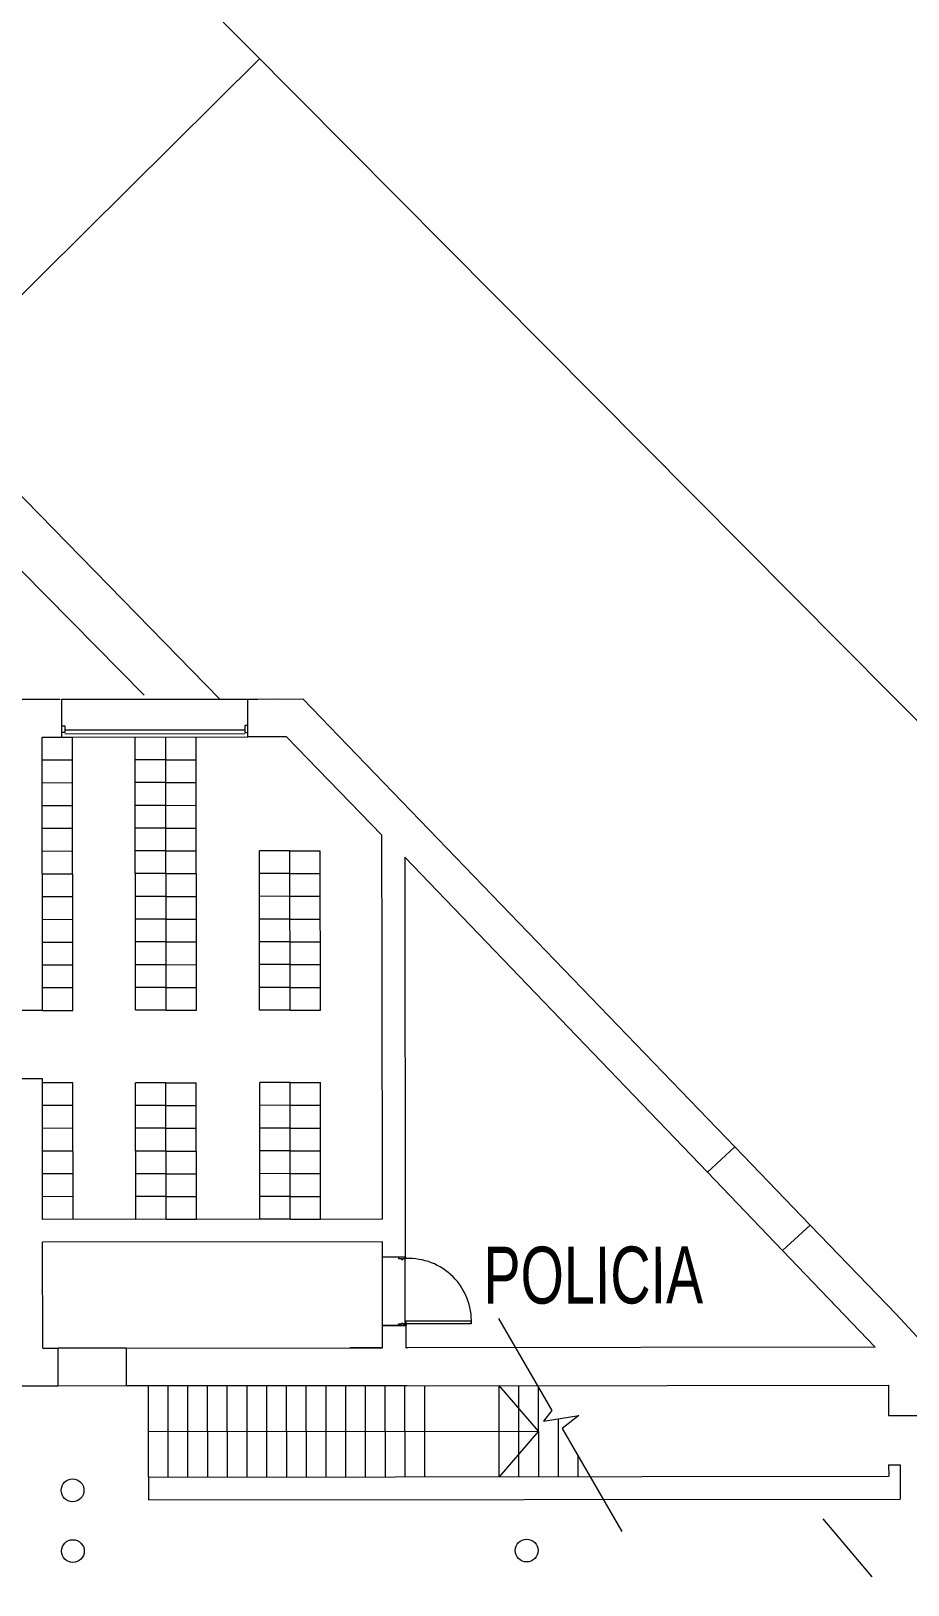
# Model space of a CAD drawing. Header units: millimetres. Extents: x 2669 to 3716, y 1967 to 2664.
# Drawn here: x 3409.77 to 3421.31, y 2233.24 to 2253.71 of the extents above; entities that cross this region are included whole.
import ezdxf

# ---------------------------------------------------------------- set-up
doc = ezdxf.new("R2010")
doc.units = ezdxf.units.MM
doc.linetypes.add('DASHED2', pattern=[0.375, 0.25, -0.125])
for name, color, linetype, lineweight in [('01 Textos', 7, 'Continuous', 15), ('02 L d C', 7, 'Continuous', 5), ('03 Cerramientos', 7, 'Continuous', 15), ('03 Escaleras', 7, 'Continuous', 5), ('03 Manzanas', 253, 'Continuous', 15), ('03 Muros', 7, 'Continuous', 13), ('03 Proyecciones', 7, 'Continuous', 20)]:
    doc.layers.add(name, color=color, linetype=linetype, lineweight=lineweight)
doc.styles.add('ROMANS', font='arial.ttf', dxfattribs={"width": 0.7})

msp = doc.modelspace()

# ---------------------------------------------------------------- linework, layer by layer
at = {"layer": '02 L d C'}
for p, q in [((3409.911, 2244.411), (3410.311, 2244.412)), ((3410.315, 2240.812), (3410.311, 2244.412)), ((3411.141, 2240.813), (3411.137, 2244.413)), ((3411.546, 2240.813), (3411.542, 2244.413)), ((3411.946, 2240.814), (3411.942, 2244.414)), ((3409.912, 2244.111), (3410.312, 2244.112)), ((3411.542, 2244.113), (3411.142, 2244.113)), ((3411.542, 2244.113), (3411.942, 2244.114)), ((3409.912, 2243.811), (3410.312, 2243.812)), ((3411.542, 2243.813), (3411.142, 2243.813)), ((3411.542, 2243.813), (3411.942, 2243.814)), ((3409.912, 2243.511), (3410.312, 2243.512)), ((3411.543, 2243.513), (3411.143, 2243.513)), ((3411.543, 2243.513), (3411.943, 2243.514)), ((3409.913, 2243.211), (3410.313, 2243.212)), ((3411.543, 2243.213), (3411.143, 2243.213)), ((3411.543, 2243.213), (3411.943, 2243.214)), ((3409.913, 2242.911), (3410.313, 2242.912)), ((3411.543, 2242.913), (3411.143, 2242.913)), ((3411.543, 2242.913), (3411.943, 2242.914)), ((3413.173, 2242.915), (3412.773, 2242.914)), ((3412.776, 2240.814), (3412.773, 2242.914)), ((3413.176, 2240.815), (3413.173, 2242.915)), ((3413.173, 2242.915), (3413.573, 2242.915)), ((3413.576, 2240.815), (3413.573, 2242.915)), ((3409.913, 2242.611), (3410.313, 2242.612)), ((3411.544, 2242.613), (3411.144, 2242.613)), ((3411.544, 2242.613), (3411.944, 2242.614)), ((3413.174, 2242.615), (3412.774, 2242.614)), ((3413.174, 2242.615), (3413.574, 2242.615)), ((3413.174, 2242.315), (3412.774, 2242.314)), ((3413.174, 2242.315), (3413.574, 2242.315)), ((3409.913, 2242.311), (3410.313, 2242.312)), ((3411.544, 2242.313), (3411.144, 2242.313)), ((3411.544, 2242.313), (3411.944, 2242.314)), ((3409.914, 2242.011), (3410.314, 2242.012)), ((3411.544, 2242.013), (3411.144, 2242.013)), ((3411.544, 2242.013), (3411.944, 2242.014)), ((3413.174, 2242.015), (3412.774, 2242.014)), ((3413.174, 2242.015), (3413.574, 2242.015)), ((3409.914, 2241.711), (3410.314, 2241.712)), ((3411.545, 2241.713), (3411.145, 2241.713)), ((3411.545, 2241.713), (3411.945, 2241.714)), ((3413.175, 2241.715), (3412.775, 2241.714)), ((3413.175, 2241.715), (3413.575, 2241.715)), ((3409.914, 2241.411), (3410.314, 2241.412)), ((3411.545, 2241.413), (3411.145, 2241.413)), ((3411.545, 2241.413), (3411.945, 2241.414)), ((3413.175, 2241.415), (3412.775, 2241.414)), ((3413.175, 2241.415), (3413.575, 2241.415)), ((3409.915, 2241.111), (3410.315, 2241.112)), ((3411.545, 2241.113), (3411.145, 2241.113)), ((3411.545, 2241.113), (3411.945, 2241.114)), ((3413.175, 2241.115), (3412.775, 2241.114)), ((3413.175, 2241.115), (3413.575, 2241.115)), ((3409.915, 2240.811), (3410.315, 2240.812)), ((3411.546, 2240.813), (3411.146, 2240.813)), ((3411.546, 2240.813), (3411.946, 2240.814)), ((3413.176, 2240.815), (3412.776, 2240.814)), ((3413.176, 2240.815), (3413.576, 2240.815)), ((3411.542, 2239.859), (3411.142, 2239.858)), ((3411.144, 2238.058), (3411.142, 2239.858)), ((3411.544, 2238.059), (3411.542, 2239.859)), ((3411.542, 2239.859), (3411.942, 2239.859)), ((3411.944, 2238.059), (3411.942, 2239.859)), ((3413.177, 2239.861), (3412.777, 2239.86)), ((3412.779, 2238.06), (3412.777, 2239.86)), ((3413.179, 2238.061), (3413.177, 2239.861)), ((3413.177, 2239.861), (3413.577, 2239.861)), ((3413.579, 2238.061), (3413.577, 2239.861)), ((3410.316, 2239.858), (3409.916, 2239.857)), ((3409.918, 2238.057), (3409.916, 2239.857)), ((3410.318, 2238.058), (3410.316, 2239.858)), ((3410.316, 2239.558), (3409.916, 2239.557)), ((3411.542, 2239.559), (3411.142, 2239.558)), ((3411.542, 2239.559), (3411.942, 2239.559)), ((3413.177, 2239.561), (3412.777, 2239.56)), ((3413.177, 2239.561), (3413.577, 2239.561)), ((3410.317, 2239.258), (3409.917, 2239.257)), ((3411.543, 2239.259), (3411.143, 2239.258)), ((3411.543, 2239.259), (3411.943, 2239.259)), ((3413.177, 2239.261), (3412.777, 2239.26)), ((3413.177, 2239.261), (3413.577, 2239.261)), ((3410.317, 2238.958), (3409.917, 2238.957)), ((3411.543, 2238.959), (3411.143, 2238.958)), ((3411.543, 2238.959), (3411.943, 2238.959)), ((3413.178, 2238.961), (3412.778, 2238.96)), ((3413.178, 2238.961), (3413.578, 2238.961)), ((3410.317, 2238.658), (3409.917, 2238.657)), ((3411.543, 2238.659), (3411.143, 2238.658)), ((3411.543, 2238.659), (3411.943, 2238.659)), ((3413.178, 2238.661), (3412.778, 2238.66)), ((3413.178, 2238.661), (3413.578, 2238.661)), ((3410.318, 2238.358), (3409.918, 2238.357)), ((3411.544, 2238.359), (3411.144, 2238.358)), ((3411.544, 2238.359), (3411.944, 2238.359)), ((3413.178, 2238.361), (3412.778, 2238.36)), ((3413.178, 2238.361), (3413.578, 2238.361)), ((3411.544, 2238.059), (3411.144, 2238.058)), ((3411.544, 2238.059), (3411.944, 2238.059)), ((3413.179, 2238.061), (3412.779, 2238.06)), ((3413.179, 2238.061), (3413.579, 2238.061)), ((3415.92, 2236.75), (3416.625, 2235.538)), ((3416.451, 2235.268), (3415.93, 2235.868)), ((3416.625, 2235.538), (3416.513, 2235.398)), ((3416.513, 2235.398), (3416.98, 2235.472)), ((3416.98, 2235.472), (3416.761, 2235.303)), ((3411.311, 2235.263), (3416.451, 2235.268)), ((3416.451, 2235.268), (3415.932, 2234.668)), ((3416.761, 2235.303), (3417.548, 2233.947))]:
    msp.add_line(p, q, dxfattribs=at)
at = {"layer": '03 Cerramientos', "linetype": 'ByBlock'}
msp.add_line((3407.828, 2248.439), (3411.257, 2244.963), dxfattribs=at)
at = {"layer": '03 Cerramientos'}
for p, q in [((3410.171, 2244.912), (3412.75, 2244.914)), ((3412.75, 2244.914), (3412.956, 2244.915)), ((3409.911, 2244.411), (3412.621, 2244.414)), ((3410.171, 2244.561), (3410.211, 2244.561)), ((3410.211, 2244.471), (3410.171, 2244.471)), ((3410.171, 2244.471), (3410.171, 2244.471)), ((3410.211, 2244.561), (3410.211, 2244.516)), ((3410.211, 2244.516), (3410.211, 2244.516)), ((3410.211, 2244.516), (3410.211, 2244.516)), ((3410.211, 2244.516), (3410.211, 2244.516)), ((3410.211, 2244.516), (3410.211, 2244.471)), ((3412.581, 2244.504), (3410.211, 2244.502)), ((3410.211, 2244.457), (3412.581, 2244.459)), ((3410.211, 2244.412), (3412.581, 2244.414)), ((3412.621, 2244.564), (3412.581, 2244.564)), ((3412.581, 2244.564), (3412.581, 2244.519)), ((3412.581, 2244.519), (3412.581, 2244.519)), ((3412.581, 2244.519), (3412.581, 2244.519)), ((3412.581, 2244.519), (3412.581, 2244.519)), ((3412.581, 2244.519), (3412.581, 2244.474)), ((3412.581, 2244.474), (3412.621, 2244.474)), ((3412.621, 2244.474), (3412.621, 2244.474)), ((3420.028, 2237.983), (3419.035, 2239.013)), ((3419.664, 2237.646), (3418.674, 2238.679)), ((3414.393, 2236.661), (3414.393, 2237.561)), ((3414.603, 2237.561), (3414.603, 2237.541)), ((3414.603, 2237.541), (3414.643, 2237.541)), ((3414.643, 2237.541), (3414.643, 2237.531)), ((3414.643, 2237.531), (3414.663, 2237.531)), ((3414.663, 2237.531), (3414.663, 2237.541)), ((3414.663, 2237.541), (3414.703, 2237.541)), ((3414.694, 2236.661), (3414.693, 2237.561)), ((3414.703, 2237.561), (3414.693, 2237.561)), ((3414.703, 2237.541), (3414.703, 2237.561)), ((3414.393, 2236.661), (3414.693, 2236.661)), ((3414.604, 2236.661), (3414.604, 2236.681)), ((3414.604, 2236.681), (3414.644, 2236.681)), ((3414.644, 2236.681), (3414.644, 2236.691)), ((3414.644, 2236.691), (3414.664, 2236.691)), ((3414.664, 2236.691), (3414.664, 2236.681)), ((3414.664, 2236.681), (3414.704, 2236.681)), ((3414.704, 2236.661), (3414.694, 2236.661)), ((3414.704, 2236.721), (3415.564, 2236.722)), ((3414.704, 2236.681), (3414.704, 2236.721)), ((3415.564, 2236.682), (3414.704, 2236.681)), ((3414.704, 2236.681), (3414.704, 2236.661)), ((3415.564, 2236.722), (3415.564, 2236.682)), ((3411.02, 2236.363), (3410.12, 2236.362)), ((3411.02, 2235.863), (3410.12, 2235.862))]:
    msp.add_line(p, q, dxfattribs=at)
msp.add_arc((3414.742, 2236.719), 0.823, 357.398, 92.724, dxfattribs=at)
at = {"layer": '03 Escaleras'}
for p, q in [((3411.312, 2234.663), (3411.31, 2235.863)), ((3411.572, 2234.663), (3411.57, 2235.863)), ((3411.832, 2234.663), (3411.83, 2235.863)), ((3412.092, 2234.664), (3412.09, 2235.864)), ((3412.352, 2234.664), (3412.35, 2235.864)), ((3412.612, 2234.664), (3412.61, 2235.864)), ((3412.872, 2234.665), (3412.87, 2235.865)), ((3413.132, 2234.665), (3413.13, 2235.865)), ((3413.392, 2234.665), (3413.39, 2235.865)), ((3413.652, 2234.665), (3413.65, 2235.865)), ((3413.912, 2234.666), (3413.91, 2235.866)), ((3414.172, 2234.666), (3414.17, 2235.866)), ((3414.432, 2234.666), (3414.43, 2235.866)), ((3414.692, 2234.666), (3414.69, 2235.866)), ((3414.952, 2234.667), (3414.95, 2235.867)), ((3415.932, 2234.668), (3415.93, 2235.868)), ((3416.192, 2234.668), (3416.19, 2235.868)), ((3416.452, 2234.668), (3416.45, 2235.868)), ((3416.712, 2234.669), (3416.711, 2235.429)), ((3416.971, 2235.464), (3416.971, 2235.47)), ((3416.972, 2234.669), (3416.971, 2234.941))]:
    msp.add_line(p, q, dxfattribs=at)
at = {"layer": '03 Manzanas'}
for p, q in [((3339.944, 2326.719), (3444.304, 2221.595)), ((3407.828, 2248.439), (3412.778, 2253.352))]:
    msp.add_line(p, q, dxfattribs=at)
at = {"layer": '03 Manzanas', "color": 7}
msp.add_line((3408.323, 2248.931), (3412.25, 2244.914), dxfattribs=at)
at = {"layer": '03 Muros'}
for p, q in [((3406.111, 2244.907), (3410.15, 2244.912)), ((3410.171, 2244.412), (3410.171, 2244.912)), ((3412.621, 2244.914), (3413.343, 2244.915)), ((3412.621, 2244.414), (3412.621, 2244.914)), ((3413.343, 2244.915), (3419.035, 2239.013)), ((3409.915, 2240.811), (3409.911, 2244.411)), ((3410.052, 2244.412), (3410.171, 2244.412)), ((3413.131, 2244.415), (3412.621, 2244.414)), ((3413.131, 2244.415), (3414.387, 2243.118)), ((3414.389, 2241.46), (3414.387, 2243.118)), ((3414.687, 2242.83), (3418.674, 2238.679)), ((3414.687, 2242.83), (3414.693, 2237.561)), ((3414.393, 2238.062), (3414.389, 2241.46)), ((3409.915, 2240.811), (3409.615, 2240.811)), ((3409.916, 2239.911), (3409.616, 2239.911)), ((3409.918, 2238.057), (3409.916, 2239.911)), ((3418.674, 2238.679), (3419.035, 2239.013)), ((3414.393, 2238.062), (3409.918, 2238.057)), ((3419.664, 2237.646), (3420.028, 2237.983)), ((3420.028, 2237.983), (3421.16, 2236.809)), ((3414.392, 2237.762), (3409.918, 2237.757)), ((3409.92, 2236.361), (3409.918, 2237.757)), ((3414.393, 2237.561), (3414.392, 2237.762)), ((3419.664, 2237.646), (3420.885, 2236.373)), ((3414.693, 2237.561), (3414.393, 2237.561)), ((3421.16, 2236.809), (3422.394, 2235.475)), ((3414.394, 2236.366), (3414.393, 2236.661)), ((3414.694, 2236.661), (3414.393, 2236.661)), ((3414.704, 2236.366), (3414.704, 2236.661)), ((3409.92, 2236.361), (3410.12, 2236.362)), ((3410.12, 2236.362), (3410.12, 2235.862)), ((3411.02, 2236.363), (3414.394, 2236.366)), ((3411.02, 2236.363), (3411.02, 2235.863)), ((3414.376, 2236.366), (3413.966, 2236.366)), ((3420.885, 2236.373), (3414.704, 2236.366)), ((3414.704, 2236.366), (3414.72, 2236.367)), ((3410.12, 2235.862), (3406.18, 2235.857)), ((3414.721, 2235.867), (3411.02, 2235.863)), ((3413.966, 2235.866), (3418.143, 2235.87)), ((3418.143, 2235.87), (3421.056, 2235.873)), ((3421.06, 2235.873), (3421.061, 2235.473)), ((3421.061, 2235.473), (3422.394, 2235.475)), ((3421.061, 2234.823), (3421.211, 2234.823)), ((3421.061, 2234.823), (3421.062, 2234.673)), ((3421.211, 2234.823), (3421.212, 2234.373)), ((3411.312, 2234.663), (3421.062, 2234.673)), ((3411.312, 2234.663), (3411.312, 2234.363)), ((3411.312, 2234.363), (3421.212, 2234.373))]:
    msp.add_line(p, q, dxfattribs=at)
for centre in [(3410.312, 2234.488), (3410.316, 2233.688), (3416.293, 2233.695)]:
    msp.add_circle(centre, 0.15, dxfattribs=at)
at = {"layer": '03 Proyecciones', "linetype": 'DASHED2', "ltscale": 4}
msp.add_line((3432.458, 2219.598), (3419.98, 2234.372), dxfattribs=at)

# ---------------------------------------------------------------- texts
at = {"layer": '01 Textos', "style": 'ROMANS', "width": 0.7}
msp.add_text('POLICIA', height=0.75, rotation=0.061, dxfattribs=at).set_placement((3415.724, 2236.948))

doc.saveas('drawing.dxf')
